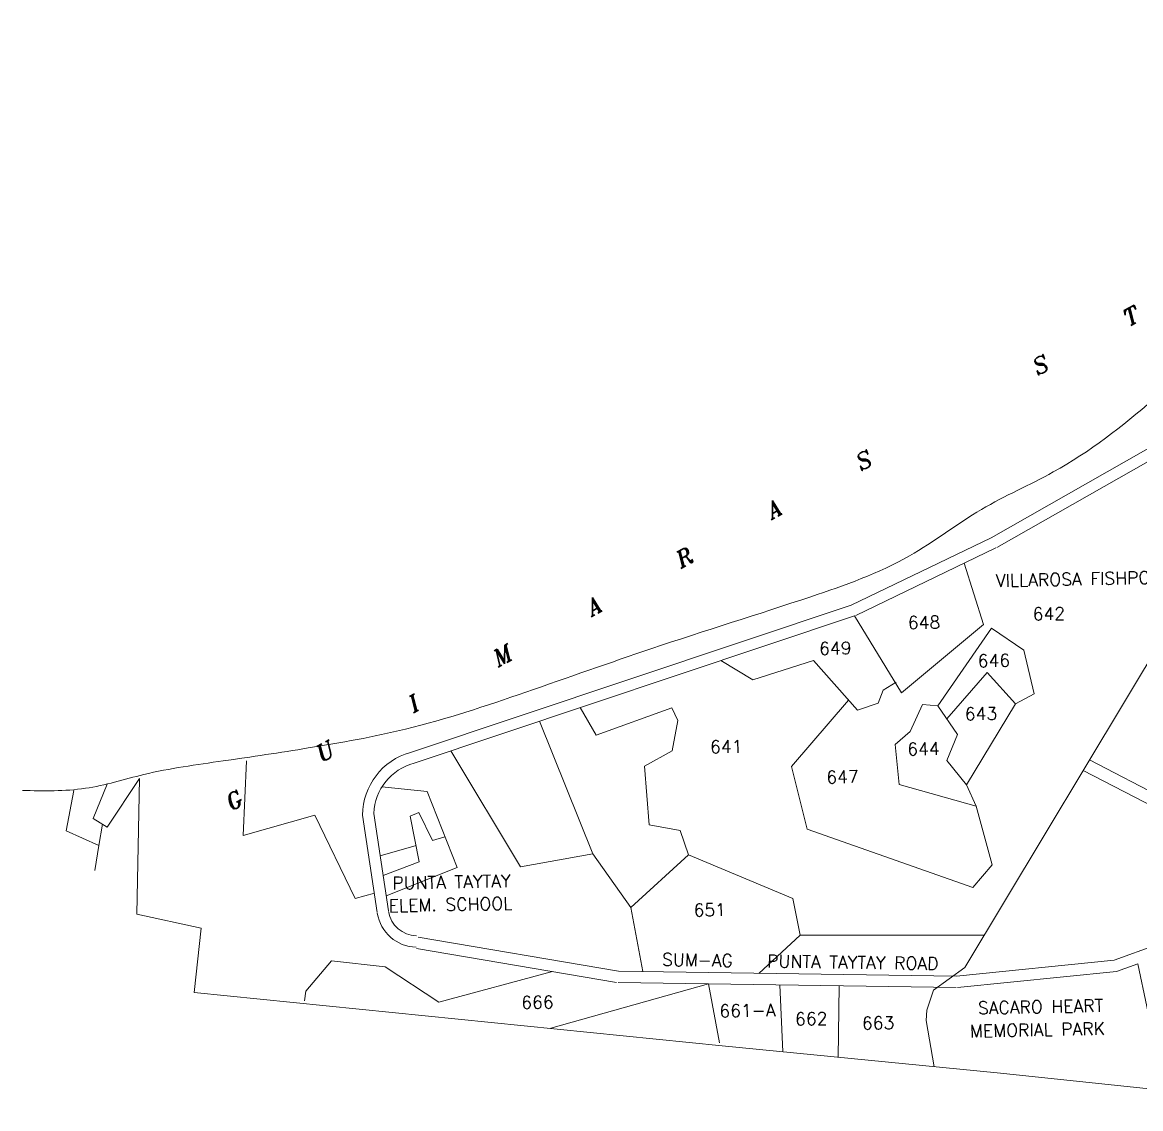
# Model space of a CAD drawing. Header units: metres. Extents: x -460 to 31334, y -1777 to 24987.
# Drawn here: x 69.16 to 70.58, y -759.756 to -758.377 of the extents above; entities that cross this region are included whole.
import ezdxf
from ezdxf.enums import TextEntityAlignment as Align

# ---------------------------------------------------------------- set-up
doc = ezdxf.new("R2010")
doc.units = ezdxf.units.M
doc.header["$MEASUREMENT"] = 0
doc.layers.add('VICINITY_MAP', color=7, linetype='Continuous', lineweight=13)
doc.styles.add('PX-R', font='ROMANS.shx')
doc.styles.add('STYLE2', font='italict.shx')

msp = doc.modelspace()

# ---------------------------------------------------------------- linework, layer by layer
at = {"layer": 'VICINITY_MAP', "color": 250, "lineweight": 0, "ltscale": 0.07}
for p, q in [((70.82522, -758.79634), (70.35633, -759.5765)), ((70.38976, -759.03098), (70.684, -758.86386)), ((70.39685, -759.04348), (70.6911, -758.87635)), ((70.21193, -759.11658), (70.38976, -759.03098)), ((70.21817, -759.12953), (70.39599, -759.04393)), ((70.38028, -759.14094), (70.35541, -759.06346)), ((69.65248, -759.30349), (70.21193, -759.11658)), ((69.65704, -759.31713), (70.21649, -759.13021)), ((70.21649, -759.13021), (70.2758, -759.22791)), ((70.2758, -759.22791), (70.38028, -759.14094)), ((70.32225, -759.24425), (70.39029, -759.146)), ((70.39029, -759.146), (70.43152, -759.17373)), ((70.43152, -759.17373), (70.44442, -759.22899)), ((70.04674, -759.18693), (70.08714, -759.21158)), ((70.08714, -759.21158), (70.1643, -759.18702)), ((70.1643, -759.18702), (70.22015, -759.24982)), ((70.33361, -759.26072), (70.38493, -759.20204)), ((70.38493, -759.20204), (70.42088, -759.24198)), ((70.25279, -759.22433), (70.26915, -759.21425)), ((70.20877, -759.23702), (70.13652, -759.32126)), ((70.24621, -759.24092), (70.25279, -759.22433)), ((70.44442, -759.22899), (70.42088, -759.24198)), ((69.88815, -759.28159), (69.86787, -759.24669)), ((69.98442, -759.24702), (69.88815, -759.28159)), ((69.99204, -759.26315), (69.98442, -759.24702)), ((70.22015, -759.24982), (70.24621, -759.24092)), ((70.28721, -759.27699), (70.30278, -759.24261)), ((70.30278, -759.24261), (70.32225, -759.24425)), ((70.3473, -759.28058), (70.32225, -759.24425)), ((70.42088, -759.24198), (70.35835, -759.34469)), ((69.81635, -759.2639), (69.88408, -759.43222)), ((69.98495, -759.30146), (69.99204, -759.26315)), ((70.26779, -759.29351), (70.28721, -759.27699)), ((70.33341, -759.31365), (70.3473, -759.28058)), ((70.27294, -759.34404), (70.26779, -759.29351)), ((69.7924, -759.44896), (69.70368, -759.30154)), ((69.94972, -759.32113), (69.98495, -759.30146)), ((69.43993, -759.40915), (69.44434, -759.31419)), ((69.95581, -759.39544), (69.94972, -759.32113)), ((70.13652, -759.32126), (70.15627, -759.40079)), ((70.35835, -759.34469), (70.33341, -759.31365)), ((70.51466, -759.31307), (70.648, -759.38214)), ((69.30842, -759.33651), (69.26736, -759.39837)), ((69.30513, -759.50892), (69.30842, -759.33651)), ((70.50659, -759.3265), (70.64052, -759.39588)), ((69.22507, -759.35193), (69.21544, -759.40315)), ((69.24975, -759.38729), (69.26736, -759.34374)), ((69.61633, -759.34733), (69.67358, -759.35315)), ((70.3709, -759.37193), (70.27294, -759.34404)), ((70.3709, -759.37193), (70.35835, -759.34469)), ((69.67358, -759.35315), (69.71184, -759.44972)), ((69.65216, -759.38459), (69.66309, -759.37974)), ((69.66309, -759.37974), (69.68041, -759.41541)), ((70.39129, -759.44625), (70.3709, -759.37193)), ((69.26736, -759.39837), (69.24975, -759.38729)), ((69.53094, -759.38314), (69.43993, -759.40915)), ((69.58252, -759.48909), (69.53094, -759.38314)), ((69.61037, -759.50682), (69.59173, -759.38298)), ((69.62458, -759.50468), (69.60594, -759.38085)), ((69.66368, -759.44227), (69.65216, -759.38459)), ((69.21544, -759.40315), (69.2567, -759.42159)), ((69.2567, -759.42159), (69.26142, -759.39463)), ((69.99494, -759.40264), (69.95581, -759.39544)), ((70.00556, -759.43353), (69.99494, -759.40264)), ((70.15627, -759.40079), (70.36658, -759.47497)), ((69.2567, -759.42159), (69.25169, -759.45331)), ((69.61408, -759.43489), (69.65959, -759.42177)), ((69.68041, -759.41541), (69.69633, -759.41056)), ((69.88408, -759.43222), (69.7924, -759.44896)), ((69.88408, -759.43222), (69.93252, -759.50053)), ((69.93252, -759.50053), (70.00556, -759.43353)), ((70.00556, -759.43353), (70.13801, -759.48895)), ((69.61782, -759.45979), (69.66368, -759.44227)), ((69.71184, -759.44972), (69.62173, -759.48572)), ((70.36658, -759.47497), (70.39129, -759.44625)), ((69.60668, -759.48234), (69.58252, -759.48909)), ((70.13801, -759.48895), (70.14748, -759.53569)), ((69.93252, -759.50053), (69.94773, -759.5818)), ((69.38663, -759.52673), (69.30513, -759.50892)), ((69.37776, -759.60814), (69.38663, -759.52673)), ((70.14748, -759.53569), (70.09473, -759.58397)), ((70.14748, -759.53569), (70.381, -759.53546)), ((69.91665, -759.58134), (69.6625, -759.53805)), ((70.5459, -759.56741), (70.59983, -759.54787)), ((69.91424, -759.5955), (69.66009, -759.55222)), ((69.51966, -759.60659), (69.55226, -759.56822)), ((69.55226, -759.56822), (69.62055, -759.57549)), ((69.62055, -759.57549), (69.68866, -759.62063)), ((70.35633, -759.5765), (70.31676, -759.60531)), ((70.34579, -759.58769), (70.5459, -759.56741)), ((70.54912, -759.58153), (70.57597, -759.5718)), ((70.57597, -759.5718), (70.61056, -759.73436)), ((69.68866, -759.62063), (69.83291, -759.58165)), ((70.34579, -759.58769), (69.91665, -759.58134)), ((70.34724, -759.60199), (70.54912, -759.58153)), ((69.51818, -759.61868), (69.51966, -759.60659)), ((69.83078, -759.65367), (70.03082, -759.5974)), ((70.34557, -759.60206), (69.91644, -759.59571)), ((70.03082, -759.5974), (70.04499, -759.67214)), ((70.12142, -759.59874), (70.12542, -759.68375)), ((70.1968, -759.59986), (70.19549, -759.69061)), ((70.31676, -759.60531), (70.30818, -759.6307)), ((69.37776, -759.60814), (70.0481, -759.67617)), ((70.30818, -759.6307), (70.30743, -759.64383)), ((70.30743, -759.64383), (70.3174, -759.70256)), ((70.0481, -759.67617), (70.39728, -759.71039)), ((70.39728, -759.71039), (70.82706, -759.75569))]:
    msp.add_line(p, q, dxfattribs=at)
for centre, radius, start, end in [((69.67473, -759.38346), 0.083, 105.54721, 179.67305), ((69.67502, -759.38389), 0.06914, 105.07057, 177.47975), ((69.66117, -759.49937), 0.05148, 189.38454, 268.40042), ((69.66117, -759.49937), 0.03711, 189.38454, 268.40042)]:
    msp.add_arc(centre, radius, start, end, dxfattribs=at)
msp.add_spline([(69.15976, -759.35178), (69.23982, -759.3491), (69.31389, -759.33163), (69.41452, -759.31429), (69.52284, -759.29789), (69.64617, -759.27396), (69.79889, -759.22707), (69.9589, -759.17171), (70.16085, -759.10587), (70.28603, -759.05404), (70.3777, -758.99498), (70.46877, -758.94751), (70.59578, -758.85529), (70.70087, -758.77601), (70.71383, -758.77203), (70.73362, -758.78793), (70.74384, -758.80396), (70.75297, -758.81812), (70.7547, -758.84657), (70.75347, -758.86728), (70.75087, -758.87783), (70.75519, -758.89574), (70.76035, -758.90333), (70.75884, -758.89793), (70.75833, -758.88439), (70.75792, -758.87), (70.76138, -758.84174), (70.75999, -758.81767), (70.75342, -758.80383), (70.74954, -758.79292), (70.73838, -758.76331), (70.76535, -758.73141), (70.79458, -758.70936), (70.91955, -758.62723), (71.08036, -758.50166), (71.14685, -758.4567), (71.24754, -758.38781), (71.26446, -758.37739), (71.26722, -758.40585)], degree=3, dxfattribs=at)

# ---------------------------------------------------------------- texts
at = {"layer": 'VICINITY_MAP', "color": 250, "lineweight": 0, "ltscale": 0.07, "style": 'STYLE2'}
msp.add_text('G       U       I       M       A       R       A       S               S       T       R       A       I       T', height=0.02080685, rotation=28.36295, dxfattribs=at).set_placement((69.4254, -759.37804))
at = {"layer": 'VICINITY_MAP', "color": 250, "lineweight": 0, "ltscale": 0.07, "style": 'PX-R'}
for s, height, rotation, p in [('VILLAROSA FISHPOND', 0.0160053, 1.14207, (70.50854, -759.0832)), ('642', 0.016005, 1.14207, (70.4631, -759.12744)), ('648', 0.016005, 1.14207, (70.30462, -759.13848)), ('649', 0.016005, 1.14207, (70.19192, -759.17125)), ('646', 0.016005, 1.14207, (70.39331, -759.18694)), ('643', 0.016005, 1.14207, (70.37691, -759.25424)), ('641', 0.016005, 1.14207, (70.05346, -759.29614)), ('644', 0.016005, 1.14207, (70.30388, -759.29903)), ('647', 0.016005, 1.14207, (70.20109, -759.33457)), ('PUNTA TAYTAY', 0.0160053, 1.14207, (69.70458, -759.46804)), ('ELEM. SCHOOL', 0.0160053, 1.14207, (69.70336, -759.49658)), ('651', 0.016005, 1.14207, (70.03255, -759.50338)), ('SUM-AG   PUNTA TAYTAY ROAD', 0.0160053, 359.15122, (70.14746, -759.56898)), ('666', 0.016005, 1.14207, (69.81376, -759.62074)), ('SACARO HEART', 0.0160053, 1.14207, (70.45255, -759.62632)), ('661-A', 0.016005, 1.14207, (70.08037, -759.63108)), ('662', 0.016005, 1.14207, (70.16136, -759.64157)), ('663', 0.016005, 1.14207, (70.24628, -759.64694)), ('MEMORIAL PARK', 0.0160053, 1.14207, (70.44863, -759.65561))]:
    msp.add_text(s, height=height, rotation=rotation, dxfattribs=at).set_placement(p, align=Align.MIDDLE_CENTER)

doc.saveas('drawing.dxf')
